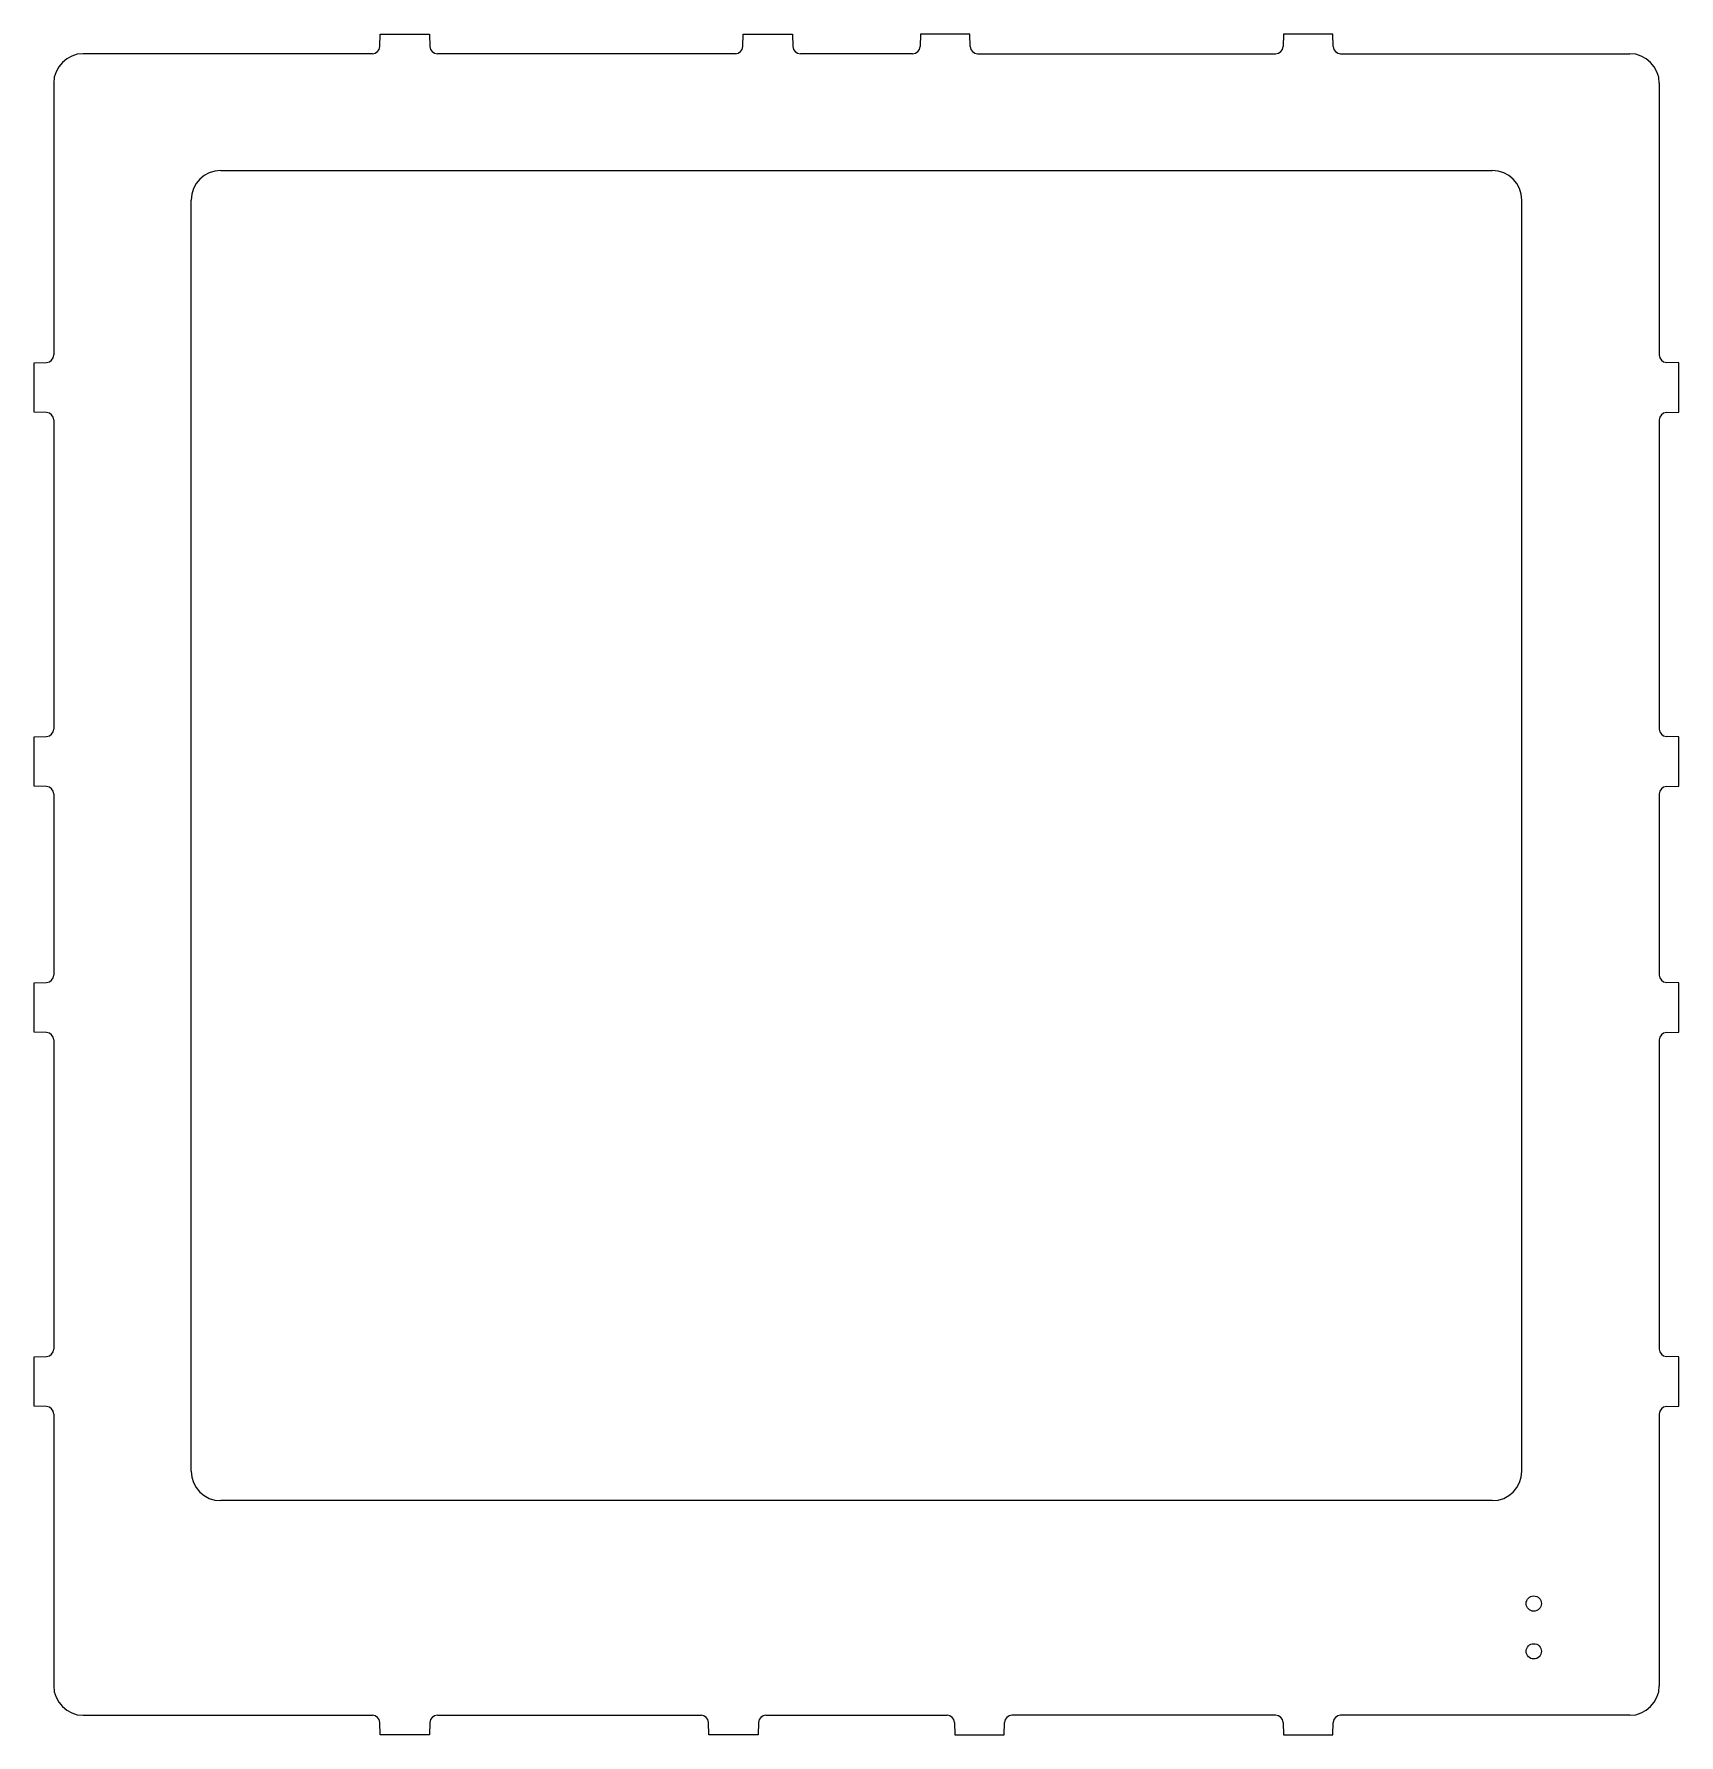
# Model space of a CAD drawing. Header units: millimetres. Extents: x -167 to 167, y -173 to 173.
import ezdxf

# ---------------------------------------------------------------- set-up
doc = ezdxf.new("R2010")
doc.units = ezdxf.units.MM

msp = doc.modelspace()

# ---------------------------------------------------------------- linework, layer by layer
at = {"color": 7, "linetype": 'Continuous', "lineweight": 15}
for p, q in [((-96.84, 170.25), (-96.75, 172.8)), ((-96.75, 172.8), (-86.75, 172.8)), ((-86.75, 172.8), (-86.66, 170.25)), ((-23.09, 170.25), (-23, 172.8)), ((-23, 172.8), (-13, 172.8)), ((-13, 172.8), (-12.91, 170.25)), ((13, 172.8), (12.91, 170.25)), ((23, 172.8), (13, 172.8)), ((23.09, 170.25), (23, 172.8)), ((86.75, 172.8), (86.66, 170.25)), ((96.75, 172.8), (86.75, 172.8)), ((96.84, 170.25), (96.75, 172.8)), ((-98.34, 168.8), (-157.1, 168.8)), ((-24.59, 168.8), (-85.16, 168.8)), ((11.41, 168.8), (-11.41, 168.8)), ((24.59, 168.8), (85.16, 168.8)), ((98.34, 168.8), (157.1, 168.8)), ((-163.1, 162.8), (-163.1, 107.59)), ((163.1, 162.8), (163.1, 107.59)), ((-129.15, 145.06), (129.15, 145.06)), ((-135.15, -119.19), (-135.15, 139.06)), ((135.15, -119.19), (135.15, 139.06)), ((-167.1, 106), (-164.55, 106.09)), ((-167.1, 96), (-167.1, 106)), ((167.1, 106), (164.55, 106.09)), ((167.1, 96), (167.1, 106)), ((-164.55, 95.91), (-167.1, 96)), ((-163.1, 94.41), (-163.1, 31.59)), ((163.1, 94.41), (163.1, 31.59)), ((164.55, 95.91), (167.1, 96)), ((-167.1, 30), (-164.55, 30.09)), ((-167.1, 20), (-167.1, 30)), ((167.1, 30), (164.55, 30.09)), ((167.1, 20), (167.1, 30)), ((-164.55, 19.91), (-167.1, 20)), ((-163.1, 18.41), (-163.1, -18.41)), ((163.1, 18.41), (163.1, -18.41)), ((164.55, 19.91), (167.1, 20)), ((-167.1, -20), (-164.55, -19.91)), ((-167.1, -30), (-167.1, -20)), ((167.1, -20), (164.55, -19.91)), ((167.1, -30), (167.1, -20)), ((-164.55, -30.09), (-167.1, -30)), ((164.55, -30.09), (167.1, -30)), ((-163.1, -31.59), (-163.1, -94.41)), ((163.1, -31.59), (163.1, -94.41)), ((-167.1, -96), (-164.55, -95.91)), ((-167.1, -106), (-167.1, -96)), ((167.1, -96), (164.55, -95.91)), ((167.1, -106), (167.1, -96)), ((-164.55, -106.09), (-167.1, -106)), ((164.55, -106.09), (167.1, -106)), ((-163.1, -107.59), (-163.1, -162.8)), ((163.1, -107.59), (163.1, -162.8)), ((129.15, -125.19), (-129.15, -125.19)), ((-157.1, -168.8), (-98.34, -168.8)), ((-85.16, -168.8), (-31.59, -168.8)), ((-18.41, -168.8), (18.41, -168.8)), ((85.16, -168.8), (31.59, -168.8)), ((157.1, -168.8), (98.34, -168.8)), ((-96.75, -172.8), (-96.84, -170.25)), ((-86.75, -172.8), (-96.75, -172.8)), ((-86.66, -170.25), (-86.75, -172.8)), ((-30, -172.8), (-30.09, -170.25)), ((-20, -172.8), (-30, -172.8)), ((-19.91, -170.25), (-20, -172.8)), ((19.91, -170.25), (20, -172.8)), ((20, -172.8), (30, -172.8)), ((30, -172.8), (30.09, -170.25)), ((86.66, -170.25), (86.75, -172.8)), ((86.75, -172.8), (96.75, -172.8)), ((96.75, -172.8), (96.84, -170.25))]:
    msp.add_line(p, q, dxfattribs=at)
for centre in [(137.6, -146.1), (137.6, -155.8)]:
    msp.add_circle(centre, 1.55, dxfattribs=at)
for centre, radius, start, end in [((-98.34, 170.3), 1.5, 270, 358), ((-85.16, 170.3), 1.5, 182, 270), ((-24.59, 170.3), 1.5, 270, 358), ((-11.41, 170.3), 1.5, 182, 270), ((11.41, 170.3), 1.5, 270, 358), ((24.59, 170.3), 1.5, 182, 270), ((85.16, 170.3), 1.5, 270, 358), ((98.34, 170.3), 1.5, 182, 270), ((-157.1, 162.8), 6, 90, 180), ((157.1, 162.8), 6, 0, 90), ((-129.15, 139.06), 6, 90, 180), ((129.15, 139.06), 6, 0, 90), ((-164.6, 107.59), 1.5, 272, 0), ((164.6, 107.59), 1.5, 180, 268), ((-164.6, 94.41), 1.5, 0, 88), ((164.6, 94.41), 1.5, 92, 180), ((-164.6, 31.59), 1.5, 272, 0), ((164.6, 31.59), 1.5, 180, 268), ((-164.6, 18.41), 1.5, 0, 88), ((164.6, 18.41), 1.5, 92, 180), ((-164.6, -18.41), 1.5, 272, 0), ((164.6, -18.41), 1.5, 180, 268), ((-164.6, -31.59), 1.5, 0, 88), ((164.6, -31.59), 1.5, 92, 180), ((-164.6, -94.41), 1.5, 272, 360), ((164.6, -94.41), 1.5, 180, 268), ((-164.6, -107.59), 1.5, 0, 88), ((164.6, -107.59), 1.5, 92, 180), ((-129.15, -119.19), 6, 180, 270), ((129.15, -119.19), 6, 270, 0), ((-157.1, -162.8), 6, 180, 270), ((157.1, -162.8), 6, 270, 0), ((-98.34, -170.3), 1.5, 2, 90), ((-85.16, -170.3), 1.5, 90, 178), ((-31.59, -170.3), 1.5, 2, 90), ((-18.41, -170.3), 1.5, 90, 178), ((18.41, -170.3), 1.5, 2, 90), ((31.59, -170.3), 1.5, 90, 178), ((85.16, -170.3), 1.5, 2, 90), ((98.34, -170.3), 1.5, 90, 178)]:
    msp.add_arc(centre, radius, start, end, dxfattribs=at)

doc.saveas('drawing.dxf')
